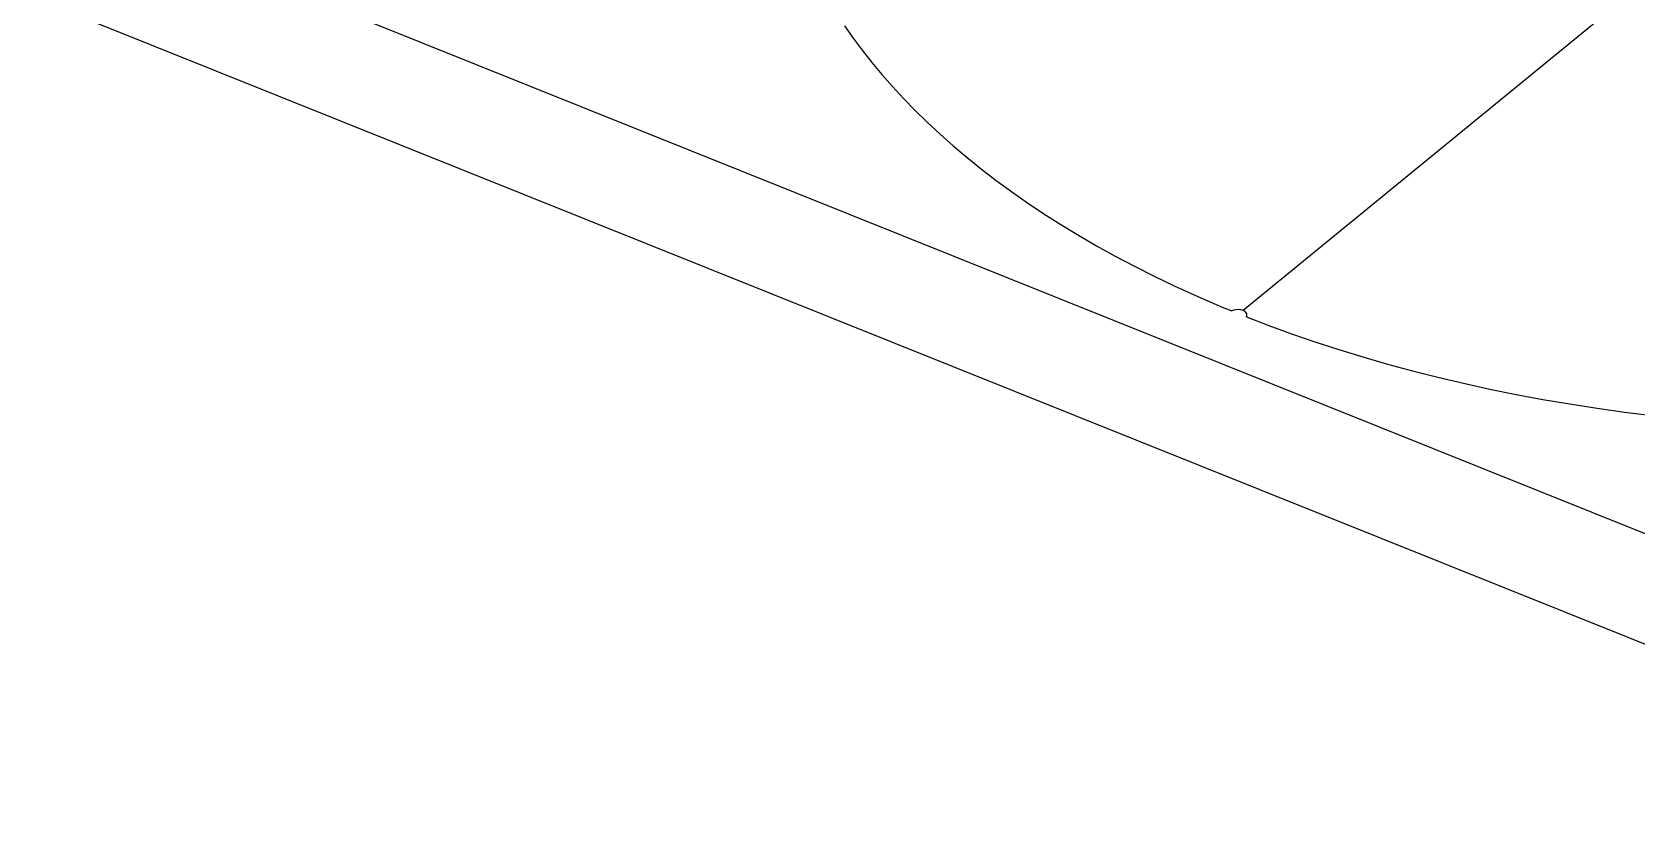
# Model space of a CAD drawing. Header units: millimetres. Extents: x 10 to 410, y 10 to 287.
# Drawn here: x 311.61 to 345.12, y 203.81 to 220.57 of the extents above; entities that cross this region are included whole.
import ezdxf

# ---------------------------------------------------------------- set-up
doc = ezdxf.new("R2010")
doc.units = ezdxf.units.MM
doc.layers.add('OUTLINE', color=7, linetype='Continuous')

msp = doc.modelspace()

# ---------------------------------------------------------------- linework, layer by layer
at = {"layer": 'OUTLINE'}
for points in [[(350, 225.478), (336.9, 214.747)], [(313.099, 223.021), (358.63, 204.735)], [(311.613, 221.306), (355.172, 203.812)], [(328.58, 220.697), (328.759, 220.441), (328.948, 220.186), (329.148, 219.932), (329.358, 219.679), (329.579, 219.427), (329.811, 219.176), (330.054, 218.926), (330.308, 218.678), (330.573, 218.432), (330.849, 218.188), (331.136, 217.945), (331.435, 217.705), (331.744, 217.467), (332.066, 217.232), (332.398, 217), (332.742, 216.77), (333.097, 216.544), (333.463, 216.321), (333.841, 216.102), (334.23, 215.887), (334.63, 215.676), (335.041, 215.469), (335.462, 215.266), (335.895, 215.069), (336.337, 214.876), (336.5, 214.808), (336.665, 214.74)], [(336.9, 214.747), (336.854, 214.76), (336.802, 214.767), (336.748, 214.764), (336.698, 214.753), (336.665, 214.74)], [(336.981, 214.657), (336.977, 214.681), (336.964, 214.703), (336.94, 214.725), (336.9, 214.747)], [(336.969, 214.696), (336.969, 214.618)], [(336.969, 214.618), (336.98, 214.642), (336.981, 214.657)], [(336.969, 214.618), (337.436, 214.438), (337.913, 214.264), (338.4, 214.097), (338.896, 213.935), (339.401, 213.78), (339.914, 213.631), (340.436, 213.49), (340.966, 213.355), (341.504, 213.228), (342.049, 213.108), (342.6, 212.996), (343.159, 212.892), (343.723, 212.796), (344.292, 212.707), (344.867, 212.627), (345.446, 212.556)]]:
    msp.add_lwpolyline(points, dxfattribs=at)

doc.saveas('drawing.dxf')
